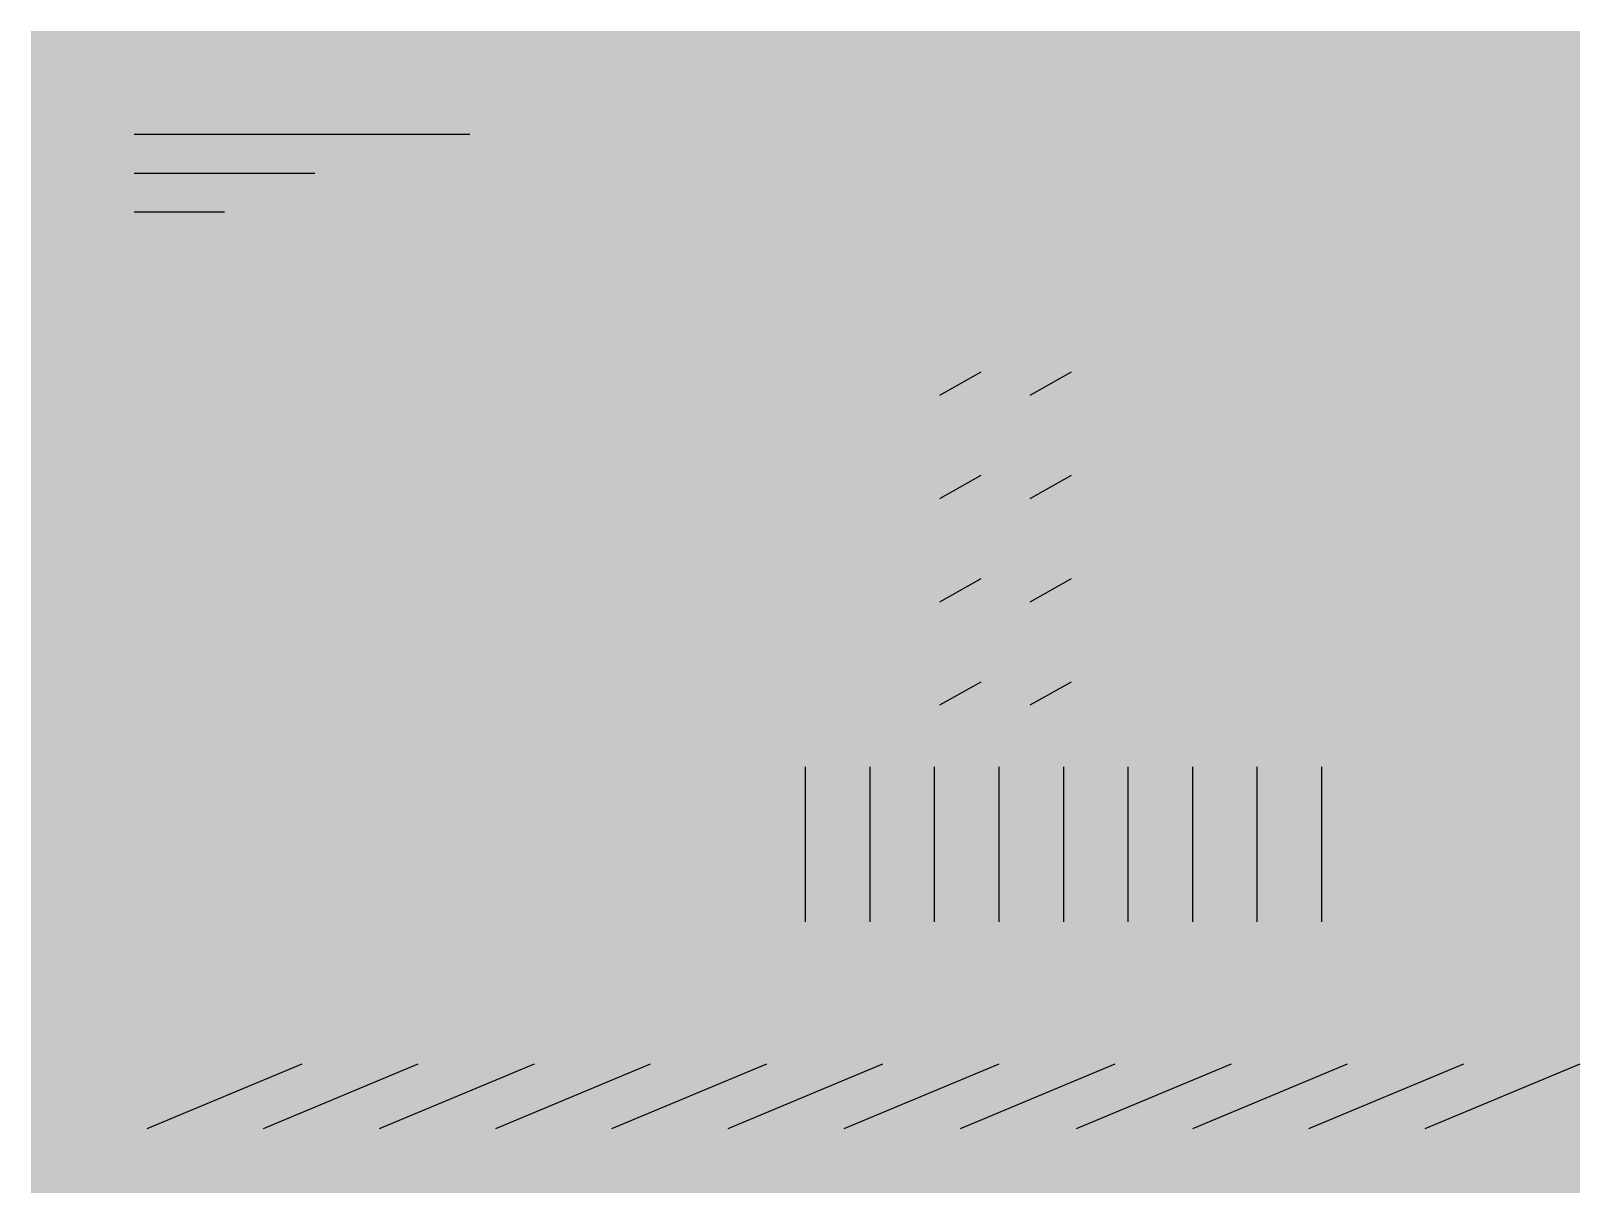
# Model space of a CAD drawing. Extents: x 0 to 120, y 0 to 90.
import ezdxf

# ---------------------------------------------------------------- set-up
doc = ezdxf.new("R2010")
doc.units = 0

msp = doc.modelspace()

# ---------------------------------------------------------------- linework, layer by layer
at = {"layer": '', "color": 0}
for p, q in [((8, 82), (34, 82)), ((8, 79), (22, 79)), ((8, 76), (15, 76)), ((70.4, 61.8), (73.6, 63.6)), ((77.4, 61.8), (80.6, 63.6)), ((70.4, 53.8), (73.6, 55.6)), ((77.4, 53.8), (80.6, 55.6)), ((70.4, 45.8), (73.6, 47.6)), ((77.4, 45.8), (80.6, 47.6)), ((70.4, 37.8), (73.6, 39.6)), ((77.4, 37.8), (80.6, 39.6)), ((60, 21), (60, 33)), ((65, 21), (65, 33)), ((70, 21), (70, 33)), ((75, 21), (75, 33)), ((80, 21), (80, 33)), ((85, 21), (85, 33)), ((90, 21), (90, 33)), ((95, 21), (95, 33)), ((100, 21), (100, 33)), ((9, 5), (21, 10)), ((18, 5), (30, 10)), ((27, 5), (39, 10)), ((36, 5), (48, 10)), ((45, 5), (57, 10)), ((54, 5), (66, 10)), ((63, 5), (75, 10)), ((72, 5), (84, 10)), ((81, 5), (93, 10)), ((90, 5), (102, 10)), ((99, 5), (111, 10)), ((108, 5), (120, 10))]:
    msp.add_line(p, q, dxfattribs=at)
for points in [[(0, 0), (120, 0), (0, 90), (120, 90)], [(102, 73), (100.24419, 81.82707), (98.55585, 81.31492)], [(102, 73), (102, 82), (100.24419, 81.82707)], [(102, 73), (103.75581, 81.82707), (102, 82)], [(102, 73), (105.44415, 81.31492), (103.75581, 81.82707)], [(102, 73), (96.99987, 80.48323), (95.63604, 79.36396)], [(102, 73), (98.55585, 81.31492), (96.99987, 80.48323)], [(102, 73), (107.00013, 80.48323), (105.44415, 81.31492)], [(102, 73), (108.36396, 79.36396), (107.00013, 80.48323)], [(102, 73), (95.63604, 79.36396), (94.51677, 78.00013)], [(102, 73), (109.48323, 78.00013), (108.36396, 79.36396)], [(18, 67), (66, 67), (39, 78), (86, 78)], [(66, 24), (86, 36), (66, 67), (86, 78)], [(102, 73), (94.51677, 78.00013), (93.68508, 76.44415)], [(102, 73), (110.31492, 76.44415), (109.48323, 78.00013)], [(102, 73), (93.68508, 76.44415), (93.17293, 74.75581)], [(102, 73), (110.82707, 74.75581), (110.31492, 76.44415)], [(102, 73), (93.17293, 74.75581), (93, 73)], [(102, 73), (111, 73), (110.82707, 74.75581)], [(102, 73), (93, 73), (93.17293, 71.24419)], [(102, 73), (93.17293, 71.24419), (93.68508, 69.55585)], [(102, 73), (93.68508, 69.55585), (94.51677, 67.99987)], [(102, 73), (94.51677, 67.99987), (95.63604, 66.63604)], [(102, 73), (95.63604, 66.63604), (96.99987, 65.51677)], [(102, 73), (96.99987, 65.51677), (98.55585, 64.68508)], [(102, 73), (98.55585, 64.68508), (100.24419, 64.17293)], [(102, 73), (100.24419, 64.17293), (102, 64)], [(102, 73), (102, 64), (103.75581, 64.17293)], [(102, 73), (103.75581, 64.17293), (105.44415, 64.68508)], [(102, 73), (105.44415, 64.68508), (107.00013, 65.51677)], [(102, 73), (107.00013, 65.51677), (108.36396, 66.63604)], [(102, 73), (108.36396, 66.63604), (109.48323, 67.99987)], [(102, 73), (109.48323, 67.99987), (110.31492, 69.55585)], [(102, 73), (110.31492, 69.55585), (110.82707, 71.24419)], [(102, 73), (110.82707, 71.24419), (111, 73)], [(18, 24), (66, 24), (18, 67), (66, 67)], [(70, 57), (74, 59.2), (70, 61.8), (74, 64)], [(77, 57), (81, 59.2), (77, 61.8), (81, 64)], [(23, 55), (27.8, 55), (23, 60.2), (27.8, 60.2)], [(30, 55), (34.8, 55), (30, 60.2), (34.8, 60.2)], [(37, 55), (41.8, 55), (37, 60.2), (41.8, 60.2)], [(44, 55), (48.8, 55), (44, 60.2), (48.8, 60.2)], [(51, 55), (55.8, 55), (51, 60.2), (55.8, 60.2)], [(58, 55), (62.8, 55), (58, 60.2), (62.8, 60.2)], [(23.4, 58.6), (27.4, 58.6), (23.4, 59.8), (27.4, 59.8)], [(30.4, 58.6), (34.4, 58.6), (30.4, 59.8), (34.4, 59.8)], [(37.4, 58.6), (41.4, 58.6), (37.4, 59.8), (41.4, 59.8)], [(44.4, 58.6), (48.4, 58.6), (44.4, 59.8), (48.4, 59.8)], [(51.4, 58.6), (55.4, 58.6), (51.4, 59.8), (55.4, 59.8)], [(58.4, 58.6), (62.4, 58.6), (58.4, 59.8), (62.4, 59.8)], [(70, 49), (74, 51.2), (70, 53.8), (74, 56)], [(77, 49), (81, 51.2), (77, 53.8), (81, 56)], [(23, 47), (27.8, 47), (23, 52.2), (27.8, 52.2)], [(23.4, 50.6), (27.4, 50.6), (23.4, 51.8), (27.4, 51.8)], [(30, 47), (34.8, 47), (30, 52.2), (34.8, 52.2)], [(30.4, 50.6), (34.4, 50.6), (30.4, 51.8), (34.4, 51.8)], [(37, 47), (41.8, 47), (37, 52.2), (41.8, 52.2)], [(37.4, 50.6), (41.4, 50.6), (37.4, 51.8), (41.4, 51.8)], [(44, 47), (48.8, 47), (44, 52.2), (48.8, 52.2)], [(44.4, 50.6), (48.4, 50.6), (44.4, 51.8), (48.4, 51.8)], [(51, 47), (55.8, 47), (51, 52.2), (55.8, 52.2)], [(51.4, 50.6), (55.4, 50.6), (51.4, 51.8), (55.4, 51.8)], [(58, 47), (62.8, 47), (58, 52.2), (62.8, 52.2)], [(58.4, 50.6), (62.4, 50.6), (58.4, 51.8), (62.4, 51.8)], [(70, 41), (74, 43.2), (70, 45.8), (74, 48)], [(77, 41), (81, 43.2), (77, 45.8), (81, 48)], [(56, 39), (104, 39), (67, 46), (113, 46)], [(104, 17), (113, 24), (104, 39), (113, 46)], [(23, 39), (27.8, 39), (23, 44.2), (27.8, 44.2)], [(23.4, 42.6), (27.4, 42.6), (23.4, 43.8), (27.4, 43.8)], [(30, 39), (34.8, 39), (30, 44.2), (34.8, 44.2)], [(30.4, 42.6), (34.4, 42.6), (30.4, 43.8), (34.4, 43.8)], [(37, 39), (41.8, 39), (37, 44.2), (41.8, 44.2)], [(37.4, 42.6), (41.4, 42.6), (37.4, 43.8), (41.4, 43.8)], [(44, 39), (48.8, 39), (44, 44.2), (48.8, 44.2)], [(44.4, 42.6), (48.4, 42.6), (44.4, 43.8), (48.4, 43.8)], [(51, 39), (55.8, 39), (51, 44.2), (55.8, 44.2)], [(51.4, 42.6), (55.4, 42.6), (51.4, 43.8), (55.4, 43.8)], [(58, 39), (62.8, 39), (58, 44.2), (62.8, 44.2)], [(58.4, 42.6), (62.4, 42.6), (58.4, 43.8), (62.4, 43.8)], [(70, 33), (74, 35.2), (70, 37.8), (74, 40)], [(77, 33), (81, 35.2), (77, 37.8), (81, 40)], [(56, 17), (104, 17), (56, 39), (104, 39)], [(23, 31), (27.8, 31), (23, 36.2), (27.8, 36.2)], [(30, 31), (34.8, 31), (30, 36.2), (34.8, 36.2)], [(37, 31), (41.8, 31), (37, 36.2), (41.8, 36.2)], [(44, 31), (48.8, 31), (44, 36.2), (48.8, 36.2)], [(51, 31), (55.8, 31), (51, 36.2), (55.8, 36.2)], [(58, 31), (62.8, 31), (58, 36.2), (62.8, 36.2)], [(23.4, 34.6), (27.4, 34.6), (23.4, 35.8), (27.4, 35.8)], [(30.4, 34.6), (34.4, 34.6), (30.4, 35.8), (34.4, 35.8)], [(37.4, 34.6), (41.4, 34.6), (37.4, 35.8), (41.4, 35.8)], [(44.4, 34.6), (48.4, 34.6), (44.4, 35.8), (48.4, 35.8)], [(51.4, 34.6), (55.4, 34.6), (51.4, 35.8), (55.4, 35.8)], [(58.4, 34.6), (62.4, 34.6), (58.4, 35.8), (62.4, 35.8)], [(14, 18), (94, 12), (37, 34), (114, 27)], [(30, 26), (27.32122, 32.46716), (26.11101, 31.82029)], [(30, 26), (28.63437, 32.8655), (27.32122, 32.46716)], [(30, 26), (30, 33), (28.63437, 32.8655)], [(30, 26), (31.36563, 32.8655), (30, 33)], [(30, 26), (32.67878, 32.46716), (31.36563, 32.8655)], [(30, 26), (33.88899, 31.82029), (32.67878, 32.46716)], [(60, 21), (100, 21), (60, 33), (100, 33)], [(30, 26), (26.11101, 31.82029), (25.05025, 30.94975)], [(28.4, 27.8), (25.98883, 31.40858), (25.33116, 30.86884)], [(28.4, 27.8), (26.73915, 31.80964), (25.98883, 31.40858)], [(28.4, 27.8), (27.55331, 32.05661), (26.73915, 31.80964)], [(28.4, 27.8), (28.4, 32.14), (27.55331, 32.05661)], [(28.4, 27.8), (29.24669, 32.05661), (28.4, 32.14)], [(28.4, 27.8), (30.06085, 31.80964), (29.24669, 32.05661)], [(28.4, 27.8), (30.81117, 31.40858), (30.06085, 31.80964)], [(28.4, 27.8), (31.46884, 30.86884), (30.81117, 31.40858)], [(30, 26), (34.94975, 30.94975), (33.88899, 31.82029)], [(61, 29), (64.8, 29), (61, 31.2), (64.8, 31.2)], [(65.8, 29), (69.6, 29), (65.8, 31.2), (69.6, 31.2)], [(70.6, 29), (74.4, 29), (70.6, 31.2), (74.4, 31.2)], [(75.4, 29), (79.2, 29), (75.4, 31.2), (79.2, 31.2)], [(80.2, 29), (84, 29), (80.2, 31.2), (84, 31.2)], [(85, 29), (88.8, 29), (85, 31.2), (88.8, 31.2)], [(89.8, 29), (93.6, 29), (89.8, 31.2), (93.6, 31.2)], [(94.6, 29), (98.4, 29), (94.6, 31.2), (98.4, 31.2)], [(30, 26), (25.05025, 30.94975), (24.17971, 29.88899)], [(28.4, 27.8), (24.79142, 30.21117), (24.39036, 29.46085)], [(28.4, 27.8), (25.33116, 30.86884), (24.79142, 30.21117)], [(28.4, 27.8), (32.00858, 30.21117), (31.46884, 30.86884)], [(28.4, 27.8), (32.40964, 29.46085), (32.00858, 30.21117)], [(30, 26), (35.82029, 29.88899), (34.94975, 30.94975)], [(0, 7), (120, 7), (0, 29), (120, 19)], [(30, 26), (24.17971, 29.88899), (23.53284, 28.67878)], [(28.4, 27.8), (24.39036, 29.46085), (24.14339, 28.64669)], [(28.4, 27.8), (32.65661, 28.64669), (32.40964, 29.46085)], [(30, 26), (36.46716, 28.67878), (35.82029, 29.88899)], [(30, 26), (23.53284, 28.67878), (23.1345, 27.36563)], [(28.4, 27.8), (24.14339, 28.64669), (24.06, 27.8)], [(28.4, 27.8), (24.06, 27.8), (24.14339, 26.95331)], [(28.4, 27.8), (24.14339, 26.95331), (24.39036, 26.13915)], [(28.4, 27.8), (24.39036, 26.13915), (24.79142, 25.38883)], [(28.4, 27.8), (24.79142, 25.38883), (25.33116, 24.73116)], [(28.4, 27.8), (25.33116, 24.73116), (25.98883, 24.19142)], [(28.4, 27.8), (25.98883, 24.19142), (26.73915, 23.79036)], [(28.4, 27.8), (26.73915, 23.79036), (27.55331, 23.54339)], [(28.4, 27.8), (27.55331, 23.54339), (28.4, 23.46)], [(28.4, 27.8), (32.74, 27.8), (32.65661, 28.64669)], [(28.4, 27.8), (28.4, 23.46), (29.24669, 23.54339)], [(28.4, 27.8), (29.24669, 23.54339), (30.06085, 23.79036)], [(28.4, 27.8), (30.06085, 23.79036), (30.81117, 24.19142)], [(28.4, 27.8), (30.81117, 24.19142), (31.46884, 24.73116)], [(28.4, 27.8), (31.46884, 24.73116), (32.00858, 25.38883)], [(28.4, 27.8), (32.00858, 25.38883), (32.40964, 26.13915)], [(28.4, 27.8), (32.40964, 26.13915), (32.65661, 26.95331)], [(28.4, 27.8), (32.65661, 26.95331), (32.74, 27.8)], [(30, 26), (36.8655, 27.36563), (36.46716, 28.67878)], [(40.4, 24.8), (38.50551, 27.63531), (37.98877, 27.21123)], [(40.4, 24.8), (39.09505, 27.95043), (38.50551, 27.63531)], [(42, 23), (39.89524, 28.08134), (38.94436, 27.57308)], [(40.4, 24.8), (39.73474, 28.14448), (39.09505, 27.95043)], [(40.4, 24.8), (40.4, 28.21), (39.73474, 28.14448)], [(42, 23), (40.927, 28.39432), (39.89524, 28.08134)], [(40.4, 24.8), (41.06526, 28.14448), (40.4, 28.21)], [(40.4, 24.8), (41.70495, 27.95043), (41.06526, 28.14448)], [(40.4, 24.8), (42.29449, 27.63531), (41.70495, 27.95043)], [(40.4, 24.8), (42.81123, 27.21123), (42.29449, 27.63531)], [(42, 23), (42, 28.5), (40.927, 28.39432)], [(42, 23), (43.073, 28.39432), (42, 28.5)], [(42, 23), (44.10476, 28.08134), (43.073, 28.39432)], [(42, 23), (45.05564, 27.57308), (44.10476, 28.08134)], [(30, 26), (23.1345, 27.36563), (23, 26)], [(30, 26), (37, 26), (36.8655, 27.36563)], [(40.4, 24.8), (37.56469, 26.69449), (37.24957, 26.10495)], [(42, 23), (38.11091, 26.88909), (37.42692, 26.05564)], [(40.4, 24.8), (37.98877, 27.21123), (37.56469, 26.69449)], [(42, 23), (38.94436, 27.57308), (38.11091, 26.88909)], [(40.4, 24.8), (43.23531, 26.69449), (42.81123, 27.21123)], [(40.4, 24.8), (43.55043, 26.10495), (43.23531, 26.69449)], [(42, 23), (45.88909, 26.88909), (45.05564, 27.57308)], [(42, 23), (46.57308, 26.05564), (45.88909, 26.88909)], [(30, 26), (23, 26), (23.1345, 24.63437)], [(30, 26), (23.1345, 24.63437), (23.53284, 23.32122)], [(30, 26), (23.53284, 23.32122), (24.17971, 22.11101)], [(30, 26), (24.17971, 22.11101), (25.05025, 21.05025)], [(30, 26), (25.05025, 21.05025), (26.11101, 20.17971)], [(30, 26), (26.11101, 20.17971), (27.32122, 19.53284)], [(30, 26), (27.32122, 19.53284), (28.63437, 19.1345)], [(30, 26), (28.63437, 19.1345), (30, 19)], [(29.4, 14), (30.6, 14), (29.4, 26), (30.6, 26)], [(30, 26), (30, 19), (31.36563, 19.1345)], [(30, 26), (31.36563, 19.1345), (32.67878, 19.53284)], [(30, 26), (32.67878, 19.53284), (33.88899, 20.17971)], [(30, 26), (33.88899, 20.17971), (34.94975, 21.05025)], [(30, 26), (34.94975, 21.05025), (35.82029, 22.11101)], [(30, 26), (35.82029, 22.11101), (36.46716, 23.32122)], [(30, 26), (36.46716, 23.32122), (36.8655, 24.63437)], [(30, 26), (36.8655, 24.63437), (37, 26)], [(42, 23), (37.42692, 26.05564), (36.91866, 25.10476)], [(40.4, 24.8), (37.05552, 25.46526), (36.99, 24.8)], [(40.4, 24.8), (37.24957, 26.10495), (37.05552, 25.46526)], [(40.4, 24.8), (43.74448, 25.46526), (43.55043, 26.10495)], [(40.4, 24.8), (43.81, 24.8), (43.74448, 25.46526)], [(42, 23), (47.08134, 25.10476), (46.57308, 26.05564)], [(42, 23), (36.60568, 24.073), (36.5, 23)], [(42, 23), (36.91866, 25.10476), (36.60568, 24.073)], [(40.4, 24.8), (36.99, 24.8), (37.05552, 24.13474)], [(40.4, 24.8), (37.05552, 24.13474), (37.24957, 23.49505)], [(40.4, 24.8), (37.24957, 23.49505), (37.56469, 22.90551)], [(40.4, 24.8), (37.56469, 22.90551), (37.98877, 22.38877)], [(40.4, 24.8), (37.98877, 22.38877), (38.50551, 21.96469)], [(40.4, 24.8), (38.50551, 21.96469), (39.09505, 21.64957)], [(40.4, 24.8), (39.09505, 21.64957), (39.73474, 21.45552)], [(40.4, 24.8), (39.73474, 21.45552), (40.4, 21.39)], [(40.4, 24.8), (40.4, 21.39), (41.06526, 21.45552)], [(40.4, 24.8), (41.06526, 21.45552), (41.70495, 21.64957)], [(40.4, 24.8), (41.70495, 21.64957), (42.29449, 21.96469)], [(40.4, 24.8), (42.29449, 21.96469), (42.81123, 22.38877)], [(40.4, 24.8), (42.81123, 22.38877), (43.23531, 22.90551)], [(40.4, 24.8), (43.23531, 22.90551), (43.55043, 23.49505)], [(40.4, 24.8), (43.55043, 23.49505), (43.74448, 24.13474)], [(40.4, 24.8), (43.74448, 24.13474), (43.81, 24.8)], [(42, 23), (47.39432, 24.073), (47.08134, 25.10476)], [(42, 23), (47.5, 23), (47.39432, 24.073)], [(42, 23), (36.5, 23), (36.60568, 21.927)], [(42, 23), (36.60568, 21.927), (36.91866, 20.89524)], [(42, 23), (36.91866, 20.89524), (37.42692, 19.94436)], [(42, 23), (37.42692, 19.94436), (38.11091, 19.11091)], [(42, 23), (38.11091, 19.11091), (38.94436, 18.42692)], [(42, 23), (38.94436, 18.42692), (39.89524, 17.91866)], [(42, 23), (39.89524, 17.91866), (40.927, 17.60568)], [(42, 23), (40.927, 17.60568), (42, 17.5)], [(41.4, 14), (42.6, 14), (41.4, 23), (42.6, 23)], [(42, 23), (42, 17.5), (43.073, 17.60568)], [(42, 23), (43.073, 17.60568), (44.10476, 17.91866)], [(42, 23), (44.10476, 17.91866), (45.05564, 18.42692)], [(42, 23), (45.05564, 18.42692), (45.88909, 19.11091)], [(42, 23), (45.88909, 19.11091), (46.57308, 19.94436)], [(42, 23), (46.57308, 19.94436), (47.08134, 20.89524)], [(42, 23), (47.08134, 20.89524), (47.39432, 21.927)], [(42, 23), (47.39432, 21.927), (47.5, 23)], [(15, 12), (56, 12), (24, 21), (62, 21)], [(25, 12), (45, 12), (25, 16), (45, 16)], [(24, 11), (46, 11), (24, 14), (46, 14)]]:
    msp.add_solid(points, dxfattribs=at)

doc.saveas('drawing.dxf')
